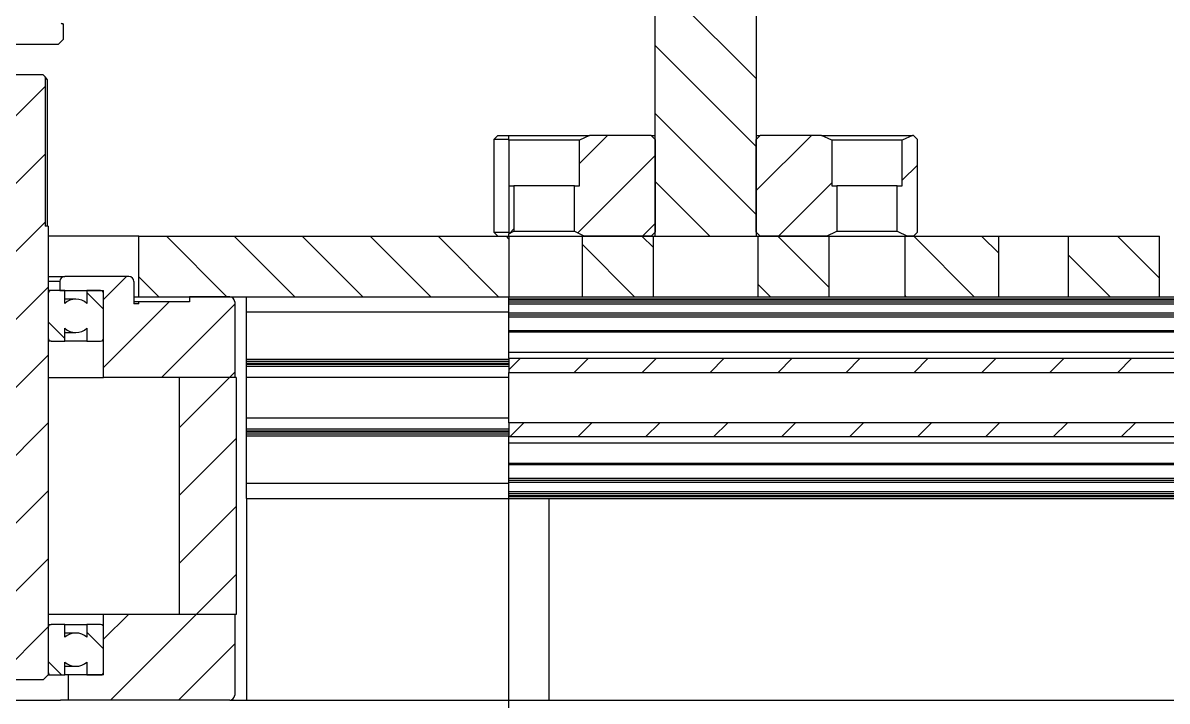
# Model space of a CAD drawing. Header units: millimetres. Extents: x -300 to 1184, y 5 to 1469.
# Drawn here: x 360.9 to 436.6, y 1228.8 to 1273.6 of the extents above; entities that cross this region are included whole.
import ezdxf

# ---------------------------------------------------------------- set-up
doc = ezdxf.new("R2010")
doc.units = ezdxf.units.MM

msp = doc.modelspace()

# ---------------------------------------------------------------- hatches: boundary and pattern name
at = {"linetype": 'Continuous', "lineweight": 18}
h = msp.add_hatch(dxfattribs=at)
h.set_pattern_fill('ANSI31', angle=90, style=0)
h.paths.add_polyline_path([(402.724, 1451.503), (402.724, 1259.503), (409.39, 1259.503), (409.39, 1451.503)], flags=0)
h = msp.add_hatch(dxfattribs=at)
h.set_pattern_fill('ANSI31', style=0)
h.paths.add_polyline_path([(362.603, 1230.503), (362.603, 1260.17), (362.4, 1260.17), (362.4, 1270.04), (362.27, 1270.17), (359.603, 1270.17), (359.27, 1269.837), (359.27, 1230.503), (359.603, 1230.17), (362.27, 1230.17)], flags=0)
h = msp.add_hatch(dxfattribs=at)
h.set_pattern_fill('ANSI31', style=0)
h.paths.add_polyline_path([(402.457, 1266.17), (398.39, 1266.17), (397.724, 1265.845), (397.724, 1262.837), (397.39, 1262.837), (397.39, 1259.829), (398.057, 1259.503), (402.457, 1259.503), (402.724, 1259.77), (402.724, 1265.903)], flags=0)
h = msp.add_hatch(dxfattribs=at)
h.set_pattern_fill('ANSI31', style=0)
h.paths.add_polyline_path([(414.39, 1262.837), (414.39, 1265.845), (413.724, 1266.17), (409.657, 1266.17), (409.39, 1265.903), (409.39, 1259.77), (409.657, 1259.503), (414.057, 1259.503), (414.724, 1259.829), (414.724, 1262.837)], flags=0)
h = msp.add_hatch(dxfattribs=at)
h.set_pattern_fill('ANSI31', style=0)
h.paths.add_polyline_path([(419.79, 1266.17), (419.724, 1266.17), (419.057, 1265.845), (419.057, 1262.837), (418.724, 1262.837), (418.724, 1259.829), (419.39, 1259.503), (419.79, 1259.503), (420.057, 1259.77), (420.057, 1265.903)], flags=0)
h = msp.add_hatch(dxfattribs=at)
h.set_pattern_fill('ANSI31', style=0)
h.paths.add_polyline_path([(393.057, 1262.837), (393.057, 1265.845), (393.054, 1265.846), (393.054, 1259.665), (393.39, 1259.829), (393.39, 1262.837)], flags=0)
h = msp.add_hatch(dxfattribs=at)
h.set_pattern_fill('ANSI31', angle=90, style=0)
h.paths.add_polyline_path([(368.603, 1259.503), (368.603, 1255.503), (393.054, 1255.503), (393.054, 1259.503)], flags=0)
h = msp.add_hatch(dxfattribs=at)
h.set_pattern_fill('ANSI31', angle=90, style=0)
h.paths.add_polyline_path([(402.606, 1259.503), (397.89, 1259.503), (397.89, 1255.503), (402.606, 1255.503)], flags=0)
h = msp.add_hatch(dxfattribs=at)
h.set_pattern_fill('ANSI31', angle=90, style=0)
h.paths.add_polyline_path([(409.509, 1255.503), (414.224, 1255.503), (414.224, 1259.503), (409.509, 1259.503)], flags=0)
h = msp.add_hatch(dxfattribs=at)
h.set_pattern_fill('ANSI31', angle=90, style=0)
h.paths.add_polyline_path([(425.427, 1259.503), (419.224, 1259.503), (419.224, 1255.503), (425.427, 1255.503)], flags=0)
h = msp.add_hatch(dxfattribs=at)
h.set_pattern_fill('ANSI31', angle=90, style=0)
h.paths.add_polyline_path([(436.057, 1259.503), (430.021, 1259.503), (430.021, 1255.503), (436.057, 1255.503)], flags=0)
h = msp.add_hatch(dxfattribs=at)
h.set_pattern_fill('ANSI31', style=0)
edge = h.paths.add_edge_path(flags=0)
edge.add_line((374.937, 1250.17), (374.937, 1255.17))
edge.add_arc((374.603, 1255.17), 0.333, 0, 90)
edge.add_line((374.603, 1255.503), (371.937, 1255.503))
edge.add_line((371.937, 1255.503), (371.937, 1255.17))
edge.add_line((371.937, 1255.17), (368.603, 1255.17))
edge.add_line((368.603, 1255.17), (368.603, 1255.037))
edge.add_line((368.603, 1255.037), (368.27, 1255.037))
edge.add_line((368.27, 1255.037), (368.27, 1256.503))
edge.add_arc((367.937, 1256.503), 0.333, 0, 90)
edge.add_line((367.937, 1256.837), (363.703, 1256.837))
edge.add_arc((363.703, 1256.503), 0.333, 90, 180)
edge.add_line((363.37, 1256.503), (363.37, 1255.903))
edge.add_line((363.37, 1255.903), (366.27, 1255.903))
edge.add_line((366.27, 1255.903), (366.27, 1250.17))
edge.add_line((366.27, 1250.17), (374.937, 1250.17))
h = msp.add_hatch(dxfattribs=at)
h.set_pattern_fill('ANSI31', angle=90, style=0)
edge = h.paths.add_edge_path(flags=0)
edge.add_arc((364.437, 1254.237), 1.1, 48.18969, 131.81031)
edge.add_line((363.703, 1255.057), (363.703, 1255.903))
edge.add_line((363.703, 1255.903), (362.803, 1255.903))
edge.add_arc((362.803, 1255.703), 0.2, 90, 180)
edge.add_line((362.603, 1255.703), (362.603, 1252.77))
edge.add_arc((362.803, 1252.77), 0.2, 180, 270)
edge.add_line((362.803, 1252.57), (363.703, 1252.57))
edge.add_line((363.703, 1252.57), (363.703, 1253.417))
edge.add_arc((364.437, 1254.237), 1.1, 228.18969, 311.81031)
edge.add_line((365.17, 1253.417), (365.17, 1252.57))
edge.add_line((365.17, 1252.57), (366.07, 1252.57))
edge.add_arc((366.07, 1252.77), 0.2, 270, 360)
edge.add_line((366.27, 1252.77), (366.27, 1255.703))
edge.add_arc((366.07, 1255.703), 0.2, 0, 90)
edge.add_line((366.07, 1255.903), (365.17, 1255.903))
edge.add_line((365.17, 1255.903), (365.17, 1255.057))
h = msp.add_hatch(dxfattribs=at)
h.set_pattern_fill('ANSI31', style=0)
h.paths.add_polyline_path([(499.724, 1251.437), (393.054, 1251.437), (393.054, 1250.503), (499.724, 1250.503)], flags=0)
h = msp.add_hatch(dxfattribs=at)
h.set_pattern_fill('ANSI31', style=0)
h.paths.add_polyline_path([(375.037, 1234.503), (375.037, 1250.17), (371.27, 1250.17), (371.27, 1234.503)], flags=0)
h = msp.add_hatch(dxfattribs=at)
h.set_pattern_fill('ANSI31', style=0)
h.paths.add_polyline_path([(393.054, 1246.237), (499.724, 1246.237), (499.724, 1247.17), (393.054, 1247.17)], flags=0)
h = msp.add_hatch(dxfattribs=at)
h.set_pattern_fill('ANSI31', style=0)
edge = h.paths.add_edge_path(flags=0)
edge.add_line((374.937, 1229.17), (374.937, 1234.503))
edge.add_line((374.937, 1234.503), (366.27, 1234.503))
edge.add_line((366.27, 1234.503), (366.27, 1230.503))
edge.add_line((366.27, 1230.503), (363.937, 1230.503))
edge.add_line((363.937, 1230.503), (363.937, 1228.837))
edge.add_line((363.937, 1228.837), (374.603, 1228.837))
edge.add_arc((374.603, 1229.17), 0.333, 270, 360)
h = msp.add_hatch(dxfattribs=at)
h.set_pattern_fill('ANSI31', angle=90, style=0)
edge = h.paths.add_edge_path(flags=0)
edge.add_line((362.803, 1230.503), (363.703, 1230.503))
edge.add_line((363.703, 1230.503), (363.703, 1231.35))
edge.add_arc((364.437, 1232.17), 1.1, 228.18969, 311.81031)
edge.add_line((365.17, 1231.35), (365.17, 1230.503))
edge.add_line((365.17, 1230.503), (366.07, 1230.503))
edge.add_arc((366.07, 1230.703), 0.2, 270, 360)
edge.add_line((366.27, 1230.703), (366.27, 1233.637))
edge.add_arc((366.07, 1233.637), 0.2, 0, 90)
edge.add_line((366.07, 1233.837), (365.17, 1233.837))
edge.add_line((365.17, 1233.837), (365.17, 1232.99))
edge.add_arc((364.437, 1232.17), 1.1, 48.18969, 131.81031)
edge.add_line((363.703, 1232.99), (363.703, 1233.837))
edge.add_line((363.703, 1233.837), (362.803, 1233.837))
edge.add_arc((362.803, 1233.637), 0.2, 90, 180)
edge.add_line((362.603, 1233.637), (362.603, 1230.703))
edge.add_arc((362.803, 1230.703), 0.2, 180, 270)

# ---------------------------------------------------------------- linework, layer by layer
at = {"color": 7, "linetype": 'Continuous', "lineweight": 25}
for p, q in [((402.724, 1259.503), (402.724, 1451.503)), ((409.39, 1451.503), (409.39, 1259.503)), ((363.603, 1273.537), (363.537, 1273.537)), ((363.603, 1273.537), (363.603, 1272.503)), ((363.27, 1272.17), (358.603, 1272.17)), ((363.27, 1272.17), (363.603, 1272.503)), ((362.27, 1270.17), (359.603, 1270.17)), ((362.4, 1270.04), (362.27, 1270.17)), ((362.4, 1270.04), (362.4, 1260.17)), ((362.564, 1269.837), (362.4, 1270.04)), ((362.564, 1260.17), (362.564, 1269.837)), ((392.324, 1266.17), (392.057, 1265.903)), ((392.057, 1265.903), (392.057, 1259.77)), ((393.054, 1265.903), (392.057, 1265.903)), ((392.324, 1266.17), (393.054, 1266.17)), ((393.054, 1266.17), (398.39, 1266.17)), ((398.39, 1266.17), (397.724, 1265.845)), ((402.457, 1266.17), (398.39, 1266.17)), ((402.724, 1265.903), (402.457, 1266.17)), ((402.457, 1266.17), (402.724, 1266.17)), ((402.724, 1265.903), (402.724, 1259.77)), ((409.657, 1266.17), (409.39, 1265.903)), ((409.39, 1266.17), (409.657, 1266.17)), ((409.39, 1259.77), (409.39, 1265.903)), ((413.724, 1266.17), (409.657, 1266.17)), ((413.724, 1266.17), (419.724, 1266.17)), ((414.39, 1265.845), (413.724, 1266.17)), ((419.724, 1266.17), (419.057, 1265.845)), ((419.79, 1266.17), (419.724, 1266.17)), ((420.057, 1265.903), (419.79, 1266.17)), ((420.057, 1259.77), (420.057, 1265.903)), ((393.057, 1265.845), (393.054, 1265.846)), ((393.054, 1265.846), (393.054, 1259.665)), ((397.724, 1265.845), (393.057, 1265.845)), ((393.057, 1265.845), (393.057, 1262.837)), ((397.724, 1262.837), (397.724, 1265.845)), ((419.057, 1265.845), (414.39, 1265.845)), ((414.39, 1265.845), (414.39, 1262.837)), ((419.057, 1262.837), (419.057, 1265.845)), ((393.057, 1262.837), (393.39, 1262.837)), ((393.39, 1262.837), (393.39, 1259.829)), ((397.39, 1262.837), (393.39, 1262.837)), ((397.39, 1259.829), (397.39, 1262.837)), ((397.39, 1262.837), (397.724, 1262.837)), ((414.39, 1262.837), (414.724, 1262.837)), ((414.724, 1262.837), (414.724, 1259.829)), ((418.724, 1262.837), (414.724, 1262.837)), ((418.724, 1259.829), (418.724, 1262.837)), ((418.724, 1262.837), (419.057, 1262.837)), ((362.603, 1260.17), (362.4, 1260.17)), ((362.603, 1260.17), (362.603, 1230.503)), ((368.603, 1259.503), (362.603, 1259.503)), ((368.603, 1255.503), (368.603, 1259.503)), ((368.603, 1259.503), (393.054, 1259.503)), ((392.057, 1259.77), (392.324, 1259.503)), ((392.057, 1259.77), (393.054, 1259.77)), ((393.054, 1259.665), (393.39, 1259.829)), ((393.054, 1259.503), (393.054, 1255.503)), ((393.054, 1259.503), (397.89, 1259.503)), ((393.39, 1259.829), (397.39, 1259.829)), ((397.39, 1259.829), (398.057, 1259.503)), ((397.89, 1259.503), (397.89, 1255.503)), ((397.89, 1259.503), (402.606, 1259.503)), ((402.457, 1259.503), (398.057, 1259.503)), ((402.457, 1259.503), (402.724, 1259.77)), ((402.606, 1255.503), (402.606, 1259.503)), ((402.606, 1259.503), (402.724, 1259.503)), ((402.724, 1259.503), (409.39, 1259.503)), ((409.39, 1259.77), (409.657, 1259.503)), ((409.39, 1259.503), (409.509, 1259.503)), ((409.509, 1259.503), (409.509, 1255.503)), ((409.509, 1259.503), (414.224, 1259.503)), ((414.057, 1259.503), (409.657, 1259.503)), ((414.057, 1259.503), (414.724, 1259.829)), ((414.224, 1255.503), (414.224, 1259.503)), ((414.224, 1259.503), (419.224, 1259.503)), ((414.724, 1259.829), (418.724, 1259.829)), ((418.724, 1259.829), (419.39, 1259.503)), ((419.224, 1259.503), (419.224, 1255.503)), ((419.224, 1259.503), (425.427, 1259.503)), ((419.79, 1259.503), (419.39, 1259.503)), ((419.79, 1259.503), (420.057, 1259.77)), ((425.427, 1255.503), (425.427, 1259.503)), ((425.427, 1259.503), (430.021, 1259.503)), ((430.021, 1259.503), (430.021, 1255.503)), ((430.021, 1259.503), (436.057, 1259.503)), ((436.057, 1255.503), (436.057, 1259.503)), ((362.603, 1256.837), (363.703, 1256.837)), ((367.937, 1256.837), (363.703, 1256.837)), ((363.37, 1256.503), (363.37, 1255.903)), ((368.27, 1256.503), (368.27, 1255.037)), ((362.803, 1255.903), (362.603, 1255.903)), ((362.603, 1255.703), (362.603, 1252.77)), ((363.703, 1255.903), (362.803, 1255.903)), ((363.37, 1255.903), (366.27, 1255.903)), ((363.703, 1255.057), (363.703, 1255.903)), ((364.437, 1255.337), (363.703, 1255.337)), ((365.17, 1255.903), (365.17, 1255.057)), ((366.07, 1255.903), (365.17, 1255.903)), ((366.27, 1250.17), (366.27, 1255.903)), ((366.27, 1252.77), (366.27, 1255.703)), ((368.27, 1255.503), (368.603, 1255.503)), ((368.603, 1255.503), (393.054, 1255.503)), ((371.937, 1255.503), (371.937, 1255.17)), ((374.603, 1255.503), (371.937, 1255.503)), ((375.724, 1254.503), (375.724, 1255.503)), ((393.054, 1255.503), (397.89, 1255.503)), ((393.054, 1254.503), (393.054, 1255.503)), ((393.054, 1255.37), (499.724, 1255.37)), ((393.054, 1255.303), (499.724, 1255.303)), ((397.89, 1255.503), (402.606, 1255.503)), ((402.606, 1255.503), (403.713, 1255.503)), ((403.713, 1255.503), (408.401, 1255.503)), ((408.401, 1255.503), (409.509, 1255.503)), ((409.509, 1255.503), (414.224, 1255.503)), ((414.224, 1255.503), (419.224, 1255.503)), ((419.224, 1255.503), (425.427, 1255.503)), ((425.427, 1255.503), (430.021, 1255.503)), ((430.021, 1255.503), (436.057, 1255.503)), ((436.057, 1255.503), (437.057, 1255.503)), ((368.603, 1255.17), (368.27, 1255.17)), ((368.603, 1255.037), (368.27, 1255.037)), ((368.603, 1255.037), (368.603, 1255.17)), ((371.937, 1255.17), (368.603, 1255.17)), ((374.937, 1255.17), (374.937, 1250.17)), ((393.054, 1255.17), (499.724, 1255.17)), ((393.054, 1255.037), (499.724, 1255.037)), ((375.724, 1254.503), (393.054, 1254.503)), ((375.724, 1251.37), (375.724, 1254.503)), ((393.054, 1251.437), (393.054, 1254.503)), ((393.054, 1254.437), (499.724, 1254.437)), ((393.054, 1254.303), (499.724, 1254.303)), ((393.054, 1254.17), (499.724, 1254.17)), ((363.703, 1252.57), (363.703, 1253.417)), ((363.703, 1253.137), (364.437, 1253.137)), ((365.17, 1253.417), (365.17, 1252.57)), ((393.054, 1253.266), (499.724, 1253.266)), ((393.054, 1253.172), (499.724, 1253.172)), ((362.803, 1252.57), (362.603, 1252.57)), ((362.803, 1252.57), (363.703, 1252.57)), ((365.17, 1252.57), (363.703, 1252.57)), ((365.17, 1252.57), (366.07, 1252.57)), ((393.054, 1251.827), (499.724, 1251.827)), ((375.724, 1251.37), (393.054, 1251.37)), ((375.724, 1251.237), (375.724, 1251.37)), ((375.724, 1251.237), (393.054, 1251.237)), ((375.724, 1251.103), (375.724, 1251.237)), ((375.724, 1251.103), (393.054, 1251.103)), ((375.724, 1251.037), (375.724, 1251.103)), ((375.724, 1251.037), (393.054, 1251.037)), ((375.724, 1250.903), (375.724, 1251.037)), ((375.724, 1250.903), (393.054, 1250.903)), ((375.724, 1250.177), (375.724, 1250.903)), ((393.054, 1251.437), (393.054, 1250.503)), ((393.054, 1251.437), (499.724, 1251.437)), ((362.603, 1250.17), (366.27, 1250.17)), ((374.937, 1250.17), (366.27, 1250.17)), ((371.27, 1250.17), (371.27, 1234.503)), ((375.037, 1250.17), (371.27, 1250.17)), ((375.037, 1250.17), (375.037, 1234.503)), ((375.724, 1250.177), (393.054, 1250.177)), ((375.724, 1247.496), (375.724, 1250.177)), ((393.054, 1250.503), (499.724, 1250.503)), ((393.054, 1247.17), (393.054, 1250.503)), ((375.724, 1247.496), (393.054, 1247.496)), ((375.724, 1246.77), (375.724, 1247.496)), ((499.724, 1247.17), (393.054, 1247.17)), ((393.054, 1247.17), (393.054, 1246.237)), ((375.724, 1246.77), (393.054, 1246.77)), ((375.724, 1246.637), (375.724, 1246.77)), ((375.724, 1246.637), (393.054, 1246.637)), ((375.724, 1246.57), (375.724, 1246.637)), ((375.724, 1246.57), (393.054, 1246.57)), ((375.724, 1246.437), (375.724, 1246.57)), ((375.724, 1246.437), (393.054, 1246.437)), ((375.724, 1246.303), (375.724, 1246.437)), ((375.724, 1246.303), (393.054, 1246.303)), ((375.724, 1243.17), (375.724, 1246.303)), ((499.724, 1246.237), (393.054, 1246.237)), ((393.054, 1243.17), (393.054, 1246.237)), ((393.054, 1245.846), (499.724, 1245.846)), ((393.054, 1244.502), (499.724, 1244.502)), ((393.054, 1244.408), (499.724, 1244.408)), ((393.054, 1243.503), (499.724, 1243.503)), ((393.054, 1243.37), (499.724, 1243.37)), ((393.054, 1243.237), (499.724, 1243.237)), ((375.724, 1242.17), (375.724, 1243.17)), ((375.724, 1243.17), (393.054, 1243.17)), ((393.054, 1242.17), (393.054, 1243.17)), ((393.054, 1242.637), (499.724, 1242.637)), ((393.054, 1242.503), (499.724, 1242.503)), ((375.724, 1242.17), (375.724, 1228.837)), ((375.724, 1242.17), (393.054, 1242.17)), ((393.054, 1242.37), (499.724, 1242.37)), ((393.054, 1242.303), (499.724, 1242.303)), ((393.054, 1228.837), (393.054, 1242.17)), ((393.054, 1242.17), (499.724, 1242.17)), ((395.724, 1228.837), (395.724, 1242.17)), ((366.27, 1234.503), (362.603, 1234.503)), ((366.27, 1230.503), (366.27, 1234.503)), ((374.937, 1234.503), (366.27, 1234.503)), ((375.037, 1234.503), (371.27, 1234.503)), ((374.937, 1234.503), (374.937, 1229.17)), ((362.603, 1233.837), (362.803, 1233.837)), ((362.603, 1233.637), (362.603, 1230.703)), ((363.703, 1233.837), (362.803, 1233.837)), ((363.703, 1232.99), (363.703, 1233.837)), ((363.703, 1233.837), (365.17, 1233.837)), ((365.17, 1233.837), (365.17, 1232.99)), ((366.07, 1233.837), (365.17, 1233.837)), ((366.27, 1230.703), (366.27, 1233.637)), ((364.437, 1233.27), (363.703, 1233.27)), ((363.703, 1230.503), (363.703, 1231.35)), ((365.17, 1231.35), (365.17, 1230.503)), ((362.27, 1230.17), (362.603, 1230.503)), ((362.603, 1230.503), (362.803, 1230.503)), ((362.803, 1230.503), (363.703, 1230.503)), ((363.703, 1231.07), (364.437, 1231.07)), ((363.937, 1230.503), (363.703, 1230.503)), ((363.937, 1230.503), (363.937, 1228.837)), ((366.27, 1230.503), (363.937, 1230.503)), ((365.17, 1230.503), (366.07, 1230.503)), ((362.27, 1230.17), (359.603, 1230.17)), ((358.442, 1228.837), (363.431, 1228.837)), ((363.937, 1228.837), (363.431, 1228.837)), ((374.603, 1228.837), (363.937, 1228.837)), ((374.603, 1228.837), (393.054, 1228.837)), ((393.054, 1227.837), (393.054, 1228.837)), ((393.054, 1228.837), (499.724, 1228.837))]:
    msp.add_line(p, q, dxfattribs=at)
at = {"color": 8, "linetype": 'Continuous', "lineweight": 25}
msp.add_line((363.37, 1256.503), (362.603, 1256.503), dxfattribs=at)
at = {"color": 7, "linetype": 'Continuous', "lineweight": 25}
for centre, radius, start, end in [((363.537, 1273.603), 0.0667, 180, 270), ((363.703, 1256.503), 0.333, 90, 180), ((367.937, 1256.503), 0.333, 0, 90), ((362.803, 1255.703), 0.2, 90, 180), ((364.437, 1254.237), 1.1, 48.18969, 131.81031), ((366.07, 1255.703), 0.2, 0, 90), ((374.603, 1255.17), 0.333, 0, 90), ((364.437, 1254.237), 1.1, 228.18969, 311.81031), ((362.803, 1252.77), 0.2, 180, 270), ((366.07, 1252.77), 0.2, 270, 0), ((362.803, 1233.637), 0.2, 90, 180), ((366.07, 1233.637), 0.2, 0, 90), ((364.437, 1232.17), 1.1, 48.18969, 131.81031), ((364.437, 1232.17), 1.1, 228.18969, 311.81031), ((362.803, 1230.703), 0.2, 180, 270), ((366.07, 1230.703), 0.2, 270, 0), ((374.603, 1229.17), 0.333, 270, 0)]:
    msp.add_arc(centre, radius, start, end, dxfattribs=at)
for points, knots in [([(393.054, 1265.846), (393.054, 1265.849), (393.054, 1265.865), (393.054, 1266.035), (393.054, 1266.17)], [0, 0, 0, 0, 0.201989, 1, 1, 1, 1]), ([(393.054, 1259.503), (393.054, 1259.568), (393.054, 1259.654), (393.054, 1259.663), (393.054, 1259.665)], [0, 0, 0, 0, 0.743645, 1, 1, 1, 1])]:
    msp.add_open_spline(points, degree=3, knots=knots, dxfattribs=at)

doc.saveas('drawing.dxf')
